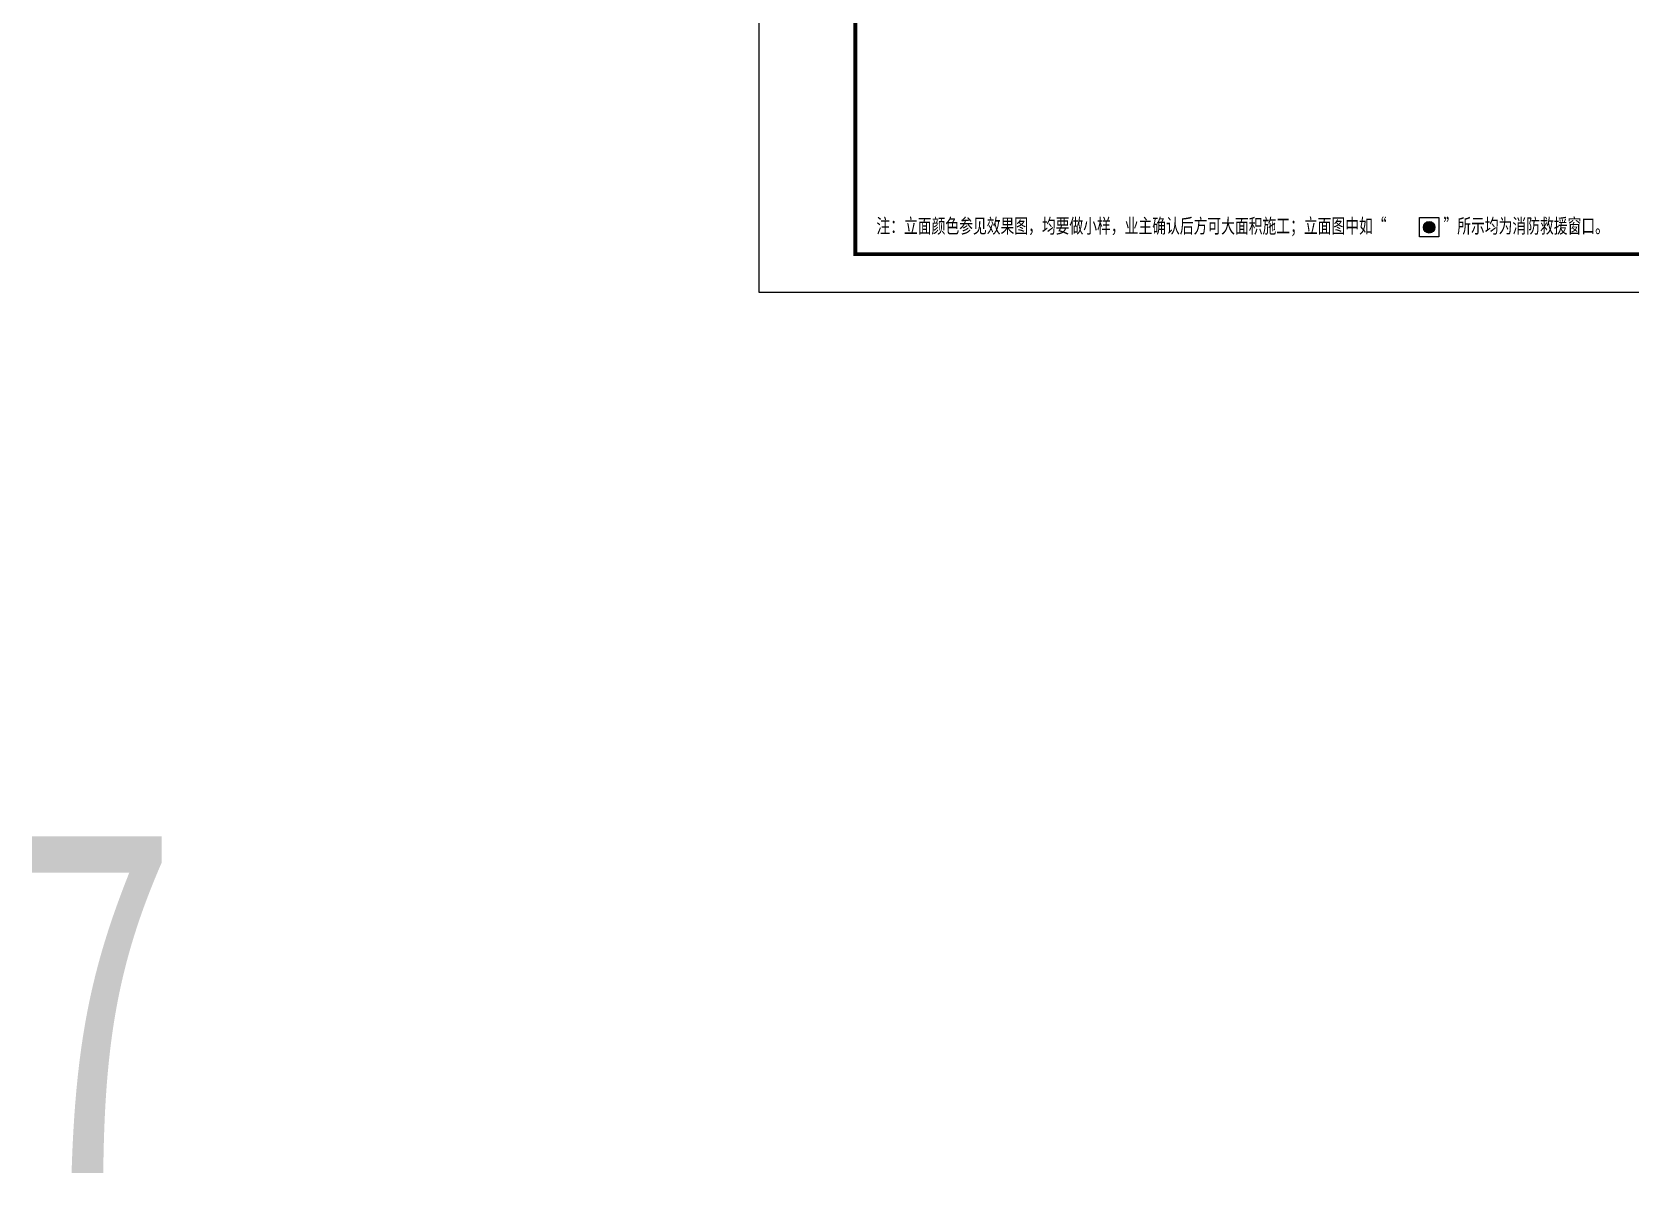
# Model space of a CAD drawing. Extents: x 1840316 to 2045362, y 17308253 to 17931430.
# Drawn here: x 1927895 to 1990224, y 17315912 to 17360399 of the extents above; entities that cross this region are included whole.
import ezdxf

# ---------------------------------------------------------------- set-up
doc = ezdxf.new("R2010")
doc.units = 0
doc.header["$LTSCALE"] = 1000
doc.header["$MEASUREMENT"] = 0
doc.layers.add('PUB_TEXT', color=7, linetype='Continuous')
doc.layers.add('TK', color=4, linetype='Continuous')
doc.styles.add('HT', font='simhei.ttf', dxfattribs={"width": 0.7})

# ---------------------------------------------------------------- blocks, each defined once
blk = doc.blocks.new('A$C474D48D3')
h = blk.add_hatch(color=1)
edge = h.paths.add_edge_path()
edge.add_arc((-125, -125), 75, 0, 360)
blk.add_lwpolyline([(-250, 0), (0, 0), (0, -250), (-250, -250)], close=True)
blk.add_circle((-125, -125), 75)
blk = doc.blocks.new('GeYuanFrame_61803788', base_point=(18.76, 4.34))
at = {"layer": 'TK'}
blk.add_lwpolyline([(18.76, 424.34), (612.76, 424.34), (612.76, 4.34), (18.76, 4.34), (18.76, 424.34)], dxfattribs=at)
at = {"layer": 'TK', "const_width": 1}
blk.add_lwpolyline([(602.76, 414.34), (43.76, 414.34), (43.76, 14.34), (602.76, 14.34)], close=True, dxfattribs=at)

msp = doc.modelspace()

# ---------------------------------------------------------------- block references
for name, p, xscale, yscale, zscale in [('GeYuanFrame_61803788', (1956261.6, 17350236.5), 150, 150, 150), ('A$C474D48D3', (1982763.3, 17353159.5), 3, 3, 3)]:
    msp.add_blockref(name, p, dxfattribs=dict(xscale=xscale, yscale=yscale, zscale=zscale))

# ---------------------------------------------------------------- texts
at = {"layer": 'PUB_TEXT', "style": 'HT', "width": 0.7}
for s, height, p in [('注：立面颜色参见效果图，均要做小样，业主确认后方可大面积施工；立面图中如“', 563.291, (1960831, 17352557.1)), ('”所示均为消防救援窗口。', 563.291, (1982947.5, 17352557.1)), ('7', 13519, (1927186.4, 17315912.2))]:
    msp.add_text(s, height=height, dxfattribs=at).set_placement(p)

doc.saveas('drawing.dxf')
